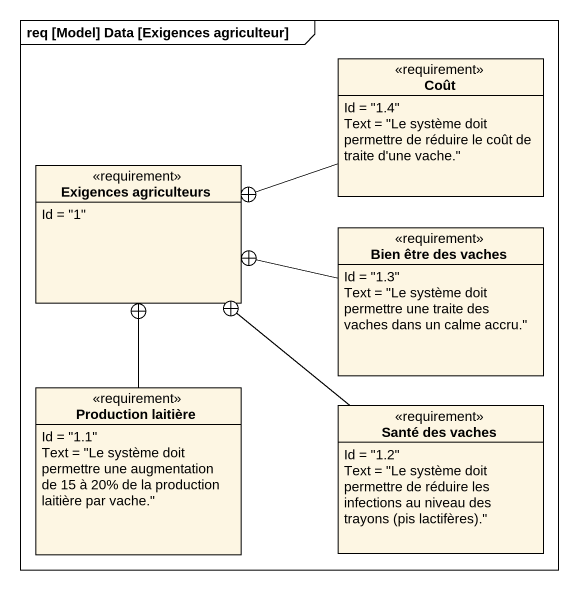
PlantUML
@startuml
mainframe req [Model] Data [Exigences agriculteur]
hide circle
hide empty members
class Coût <<requirement>> {
  Id = "1.4"
  Text = "Le système doit permettre de réduire le coût de traite d'une vache."
}
class "Exigences agriculteurs" as Exigences_agriculteurs <<requirement>> {
  Id = "1"
}
class "Bien être des vaches" as Bien_être_des_vaches <<requirement>> {
  Id = "1.3"
  Text = "Le système doit permettre une traite des vaches dans un calme accru."
}
class "Production laitière" as Production_laitière <<requirement>> {
  Id = "1.1"
  Text = "Le système doit permettre une augmentation de 15 à 20% de la production laitière par vache."
}
class "Santé des vaches" as Santé_des_vaches <<requirement>> {
  Id = "1.2"
  {field} Text = "Le système doit permettre de réduire les infections au niveau des trayons (pis lactifères)."
}
Coût -left-+ Exigences_agriculteurs
Bien_être_des_vaches -left-+ Exigences_agriculteurs
Production_laitière -up-+ Exigences_agriculteurs
Santé_des_vaches -up-+ Exigences_agriculteurs
@enduml
